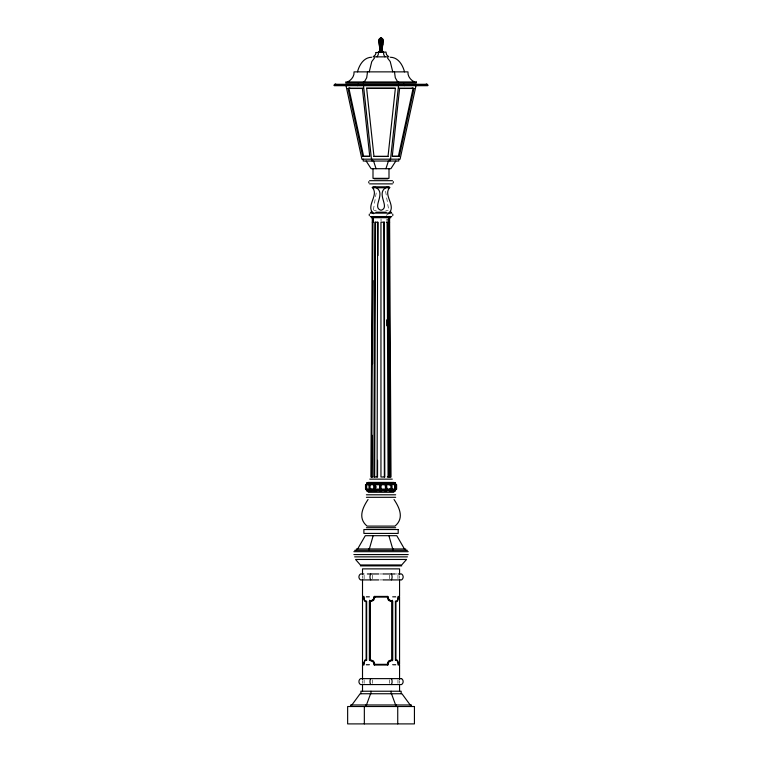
<?xml version="1.0" encoding="UTF-8"?>
<svg xmlns="http://www.w3.org/2000/svg" width="762" height="762" viewBox="0 0 762 762"><rect width="100%" height="100%" fill="white"/><g stroke="black" fill="none" stroke-linecap="round" stroke-linejoin="round"><path stroke-width="0.57" stroke-dasharray="3.81 2.86" d="M373.418 209.874L376.466 191.262M386.201 215.37L388.344 213.731M373.923 210.274L376.295 210.274M385.782 210.274L388.153 210.274M379.895 573.967L383.315 573.967M394.726 573.967L397.012 573.967M379.895 579.92L383.315 579.92M366.122 596.417L369.37 596.417L369.37 600.389M395.954 596.417L392.697 596.417L392.697 600.389M365.97 597.103L369.37 597.103M392.697 597.103L396.107 597.103M365.97 664.34L369.37 664.34M392.697 664.34L396.107 664.34M366.122 665.026L369.37 665.026L369.37 662.921M395.954 665.026L392.697 665.026L392.697 661.559M385.61 191.262L388.658 209.874M387.086 221.256L387.077 218.885L387.077 221.075M399.564 575.758L399.564 578.053M399.564 680.98L399.564 683.257M397.964 575.158L397.964 578.729M397.964 679.818L397.964 683.381M389.496 575.158L389.496 578.729M389.496 679.818L389.496 683.381M381.038 218.885L381.038 221.256M376.533 485.832L376.533 488.004M372.57 575.158L372.57 578.729M372.57 679.818L372.57 683.381M364.112 575.158L364.112 579.92M364.112 679.818L364.112 683.381M362.512 575.758L362.512 578.053M362.512 680.98L362.512 683.257"/><path stroke-width="1.14" d="M381 38.386L381 38.1A2.134 2.134 0 0 1 383.134 40.234A32.137 32.137 0 0 1 382.248 47.73A5.21 5.21 0 0 0 383.134 52.054M377.104 476.993L377.638 222.209M377.571 460.324L377.542 476.993L373.837 476.993L374.837 222.209L378.019 222.209L377.952 255.546M374.647 476.993L375.533 222.209M335.728 84.011L334.366 84.62L334.232 85.611L427.768 85.611L427.634 84.62L426.272 84.011M372.304 217.694L370.894 476.993L372.713 476.993M371.685 476.993L372.961 217.694L372.961 222.209M372.037 476.993L372.237 435.321M372.589 363.884L372.999 280.549M394.478 71.866L395.297 77.753L397.688 81.915M368.046 499.51C362.741 507.482 357.53 518.103 367.084 526.104L394.992 526.104C404.546 518.103 399.336 507.482 394.03 499.51M383.486 52.054L383.772 54.693L384.934 56.855M366.627 88.278L373.98 156.429L388.02 156.429L395.373 88.278L366.627 88.278L395.373 88.278M390.544 159.182L398.488 85.706M413.976 88.459L399.602 88.459L392.249 156.429L399.269 156.429L413.976 88.459L412.137 88.068M374.285 596.417L373.075 599.894L369.599 601.104L369.599 660.34A4.229 4.229 0 0 1 374.285 665.026L387.782 665.026A4.229 4.229 0 0 1 392.468 660.34L392.468 601.104A4.229 4.229 0 0 1 387.782 596.417L374.285 596.417A4.229 4.229 0 0 1 369.599 601.104M387.782 665.026L389.001 661.559L392.468 660.34M369.237 71.866L371.761 61.598L374.504 57.979M379.686 491.042L379.686 482.794M368.798 181.651L368.798 182.909M393.278 182.909L393.278 181.651M369.284 214.122L369.284 215.541M392.792 215.541L392.792 214.122M392.554 156.239L398.402 156.239L413.109 88.278L398.736 88.278L399.602 88.459M415.985 85.706L400.079 159.182L361.921 159.182L346.015 85.706M388.42 161.03L385.934 168.707M357.473 71.866C359.273 65.018 363.703 57.36 371.666 57.245M369.341 548.964L373.17 535.686M366.455 704.974L370.58 693.744M385.048 491.042L385.543 489.09L385.048 482.794M395.84 161.03L390.877 168.707L371.123 168.707L366.16 161.03M375.752 491.042L375.095 484.737L375.752 482.794M386.324 491.042L386.982 489.09L386.324 482.794M357.645 548.964L365.293 535.686L396.783 535.686L404.432 548.964M374.533 491.042L373.713 489.09L373.713 484.737L374.533 482.794M351.873 704.974L360.131 693.744L401.945 693.744L410.204 704.974M388.344 213.731C397.259 206.045 382.314 195.205 389.934 187.376L386.248 187.376C375.285 193.548 390.811 207.312 381.038 210.274C371.265 207.312 386.791 193.548 375.828 187.376L372.132 187.376C379.762 195.205 364.817 206.045 373.732 213.731M377.066 56.855L378.228 54.693L378.514 52.054M389.792 491.042L390.887 489.09L390.887 484.737L390.23 484.165L386.582 484.165M404.327 85.668L403.641 84.011M374.209 489.671L370.056 489.09L370.056 484.737L371.275 482.794M390.801 491.042L393.821 490.585L393.821 489.671L394.735 489.09L394.735 484.737L391.287 484.165L390.801 482.794M367.827 491.042L367.17 489.671L365.589 489.09L365.589 484.737L366.617 484.165L366.551 483.251L370.361 482.794M364.312 81.915L366.703 77.753L367.522 71.866M391.287 490.585L392.02 489.09L394.735 489.09M393.211 491.042L393.821 490.585M368.284 482.794L366.693 484.737L366.693 489.09L369.837 489.671L370.361 491.042M393.792 491.042L395.526 490.585L395.459 489.671L396.488 489.09L396.488 484.737L394.84 482.794L366.551 483.251L367.294 482.794M395.526 490.585L367.227 491.042L365.512 489.09L365.512 484.737L369.037 484.737L369.837 483.251M367.827 482.794L366.179 484.737L366.179 489.09L367.17 489.671M394.249 491.042L394.907 490.585M394.773 491.042L395.459 490.585M394.421 490.585L394.421 489.671L396.564 489.09L396.564 484.737L394.421 484.165L393.792 482.794M358.359 84.011L357.673 85.668M394.907 489.671L395.897 489.09L395.897 484.737L394.907 484.165M365.512 484.737L367.17 484.165M396.564 489.09L394.421 489.671M347.615 81.915C351.311 80.172 354.511 76.143 354.044 71.866L407.956 71.866C407.489 76.143 410.689 80.172 414.385 81.915M348.024 88.459L362.398 88.459L369.751 156.429L362.731 156.429L348.024 88.459L349.863 88.068M362.398 88.459L363.264 88.278L348.891 88.278L363.598 156.239L369.446 156.239M362.731 156.429L363.598 156.239M334.766 84.296L427.234 84.296M334.366 84.62L427.634 84.62M334.175 85.515L427.825 85.515M374.18 178.851L387.896 178.851M369.599 180.68L392.468 180.68M369.599 183.88L392.468 183.88M373.037 186.823L389.039 186.823M373.037 187.766L389.039 187.766M370.742 212.207L372.123 212.207M375.895 212.207L386.182 212.207M389.953 212.207L391.325 212.207M370.284 213.122L391.782 213.122M370.284 216.551L391.782 216.551M371.199 217.694L390.868 217.694M372.304 222.209L373.285 222.209M386.382 222.209L389.611 222.209L391.02 476.993L387.258 476.993M369.789 479.136L392.287 479.136M367.998 482.422L394.078 482.422M370.789 483.251L374.209 483.251M375.495 483.251L379.619 483.251M381.038 483.251L385.239 483.251M386.582 483.251L390.23 483.251L390.23 484.165M391.287 483.251L393.821 483.251L393.821 484.165M394.421 483.251L395.526 483.251M367.646 484.165L369.837 484.165M370.789 484.165L374.209 484.165M375.495 484.165L379.619 484.165M381.038 484.165L385.239 484.165M370.056 484.737L373.713 484.737M375.095 484.737L379.514 484.737M381.038 484.737L385.543 484.737M386.982 484.737L390.887 484.737M391.287 484.165L394.735 484.737M394.421 484.165L396.564 484.737M365.512 489.09L369.837 489.671M370.056 489.09L373.713 489.09M375.095 489.09L379.514 489.09M381.038 489.09L385.543 489.09M386.982 489.09L390.887 489.09M375.495 489.671L379.619 489.671M381.038 489.671L385.239 489.671M386.582 489.671L390.23 489.671M391.287 489.671L393.821 489.671M369.837 490.585L366.551 490.585L367.294 491.042M370.789 489.671L370.789 490.585L374.209 490.585M375.495 490.585L379.619 490.585M381.038 490.585L385.239 490.585M386.582 490.585L390.23 490.585M368.227 492.281L393.849 492.281M366.398 494.795L395.678 494.795M366.398 497.31L395.678 497.31M366.398 527.704L395.678 527.704M354.644 550.335L407.422 550.335M353.863 551.669L408.213 551.669M353.863 554.574L408.213 554.574M354.644 556.86L407.422 556.86M360.369 565.88L401.707 565.88M363.922 573.967L360.502 573.967A3.562 3.562 0 0 0 360.502 579.92L378.752 579.92M367.341 573.967L378.752 573.967M383.315 573.967L394.726 573.967M398.155 573.967L401.574 573.967A3.562 3.562 0 0 1 401.574 579.92L383.315 579.92M392.468 601.104L389.001 599.894L387.782 596.417M369.599 660.34L373.075 661.559L374.285 665.026M390.334 57.245C398.297 57.36 402.727 65.018 404.527 71.866M398.402 156.239L399.269 156.429M394.773 482.794L395.459 483.251M394.249 482.794L394.907 483.251M387.496 57.979L390.239 61.598L392.763 71.866M368.284 491.042L367.646 489.671M393.211 482.794L393.821 483.251M368.256 490.585L368.865 491.042M370.789 490.585L371.275 491.042M376.066 168.707L373.58 161.03M391.487 693.744L395.621 704.974M388.906 535.686L392.735 548.964M363.512 85.706L371.456 159.182M390.249 476.993L388.953 217.694L388.953 222.209M388.039 222.209L389.192 476.993M387.077 222.209L388.068 476.993M386.715 319.83L386.734 325.784M383.886 222.209L384.362 476.993M411.451 706.517L411.451 704.974L350.615 704.974L350.615 706.517M405.679 550.335L405.679 548.964L356.397 548.964L356.397 550.335M401.164 693.744L401.164 691.229L360.912 691.229L360.912 693.744M399.564 574.605L399.564 568.871L362.512 568.871L362.512 574.605M399.564 579.196L399.564 596.417L398.126 596.417C398.107 598.199 398.002 601.466 395.411 601.104L395.411 660.34C398.002 659.978 398.107 663.254 398.126 665.026L399.564 665.026L399.564 679.837M399.564 684.39L399.564 691.229M398.774 159.182L398.774 161.03L363.226 161.03L363.226 159.182M398.621 81.953L398.621 83.029M397.735 706.517L397.735 723.9M396.25 704.974L396.25 706.517M395.383 484.737L395.383 489.09M393.354 548.964L393.354 550.335M392.697 601.104L392.697 660.34M392.02 484.737L392.02 489.09M391.097 691.229L391.097 693.744M389.887 159.182L389.887 161.03M389.992 482.794L389.992 485.146M389.992 488.68L389.992 491.042M389.611 217.694L389.611 222.209M389.001 168.726L389.001 178.337L372.999 178.337L372.999 168.726M388.02 156.429L373.98 156.429M385.886 482.794L385.886 491.042M378.866 52.054A5.21 5.21 0 0 0 379.752 47.73A32.137 32.137 0 0 1 378.866 40.234A2.134 2.134 0 0 1 381 38.1L381 52.054M381.038 482.794L381.038 491.042M379.8 482.794L379.8 491.042M375.066 482.794L375.066 491.042M372.113 159.182L372.113 161.03M370.97 691.229L370.97 693.744M369.37 601.104L369.37 660.34M369.037 484.737L369.037 489.09M368.722 548.964L368.722 550.335M365.827 704.974L365.827 706.517M364.341 706.517L364.341 723.9M363.379 81.953L363.379 83.029M362.512 579.196L362.512 596.417L363.95 596.417C363.969 598.199 364.065 601.466 366.665 601.104L366.665 660.34C364.065 659.978 363.969 663.254 363.95 665.026L362.512 665.026L362.512 679.837M362.512 684.39L362.512 691.229M370.77 684.571A3.562 1.781 -90 0 1 370.77 678.628M391.306 678.628A3.562 1.781 -90 0 1 391.306 684.571M370.77 579.92A3.562 1.781 -90 0 1 370.77 573.967M391.306 573.967A3.562 1.781 -90 0 1 391.306 579.92M382.848 52.054A5.21 4.515 -90 0 1 382.076 47.73A32.137 27.832 -90 0 0 382.848 40.234A2.134 1.848 -90 0 0 381 38.1A2.134 1.848 -90 0 0 379.152 40.234A32.137 27.832 -90 0 0 379.924 47.73A5.21 4.515 -90 0 1 379.152 52.054M380.467 38.386A2.134 1.067 -90 0 1 382.067 40.234A32.137 16.069 -90 0 1 381.619 47.73A5.21 2.6 -90 0 0 382.067 52.054M381 38.1A2.134 1.067 90 0 0 379.933 40.234A32.137 16.069 -90 0 0 380.381 47.73A5.21 2.6 -90 0 1 379.933 52.054M382.657 44.006A32.137 27.832 90 0 1 382.314 46.492M376.057 52.521L375.456 54.693L373.142 56.855L388.858 56.855L386.544 54.693L385.982 52.054L376.057 52.521M363.76 662.921L363.703 664.34L362.512 664.34L362.512 597.103L363.703 597.103C363.817 598.703 363.855 601.875 366.131 601.723L366.131 659.73L364.998 659.93L363.76 662.921M398.374 597.103L397.831 600.389L397.078 601.523L395.935 601.723L395.935 659.73C398.221 659.568 398.259 662.75 398.374 664.34L399.564 664.34L399.564 597.103L398.374 597.103M374.904 597.103L373.57 600.389L370.284 601.723L370.284 659.73L373.57 661.054L374.904 664.34L387.172 664.34L388.496 661.054L391.782 659.73L391.782 601.723L388.496 600.389L387.172 597.103L374.904 597.103M406.527 559.46L401.707 564.966L360.369 564.966L355.549 559.46L406.527 559.46M416.243 81.953L345.757 81.953L345.757 83.029L416.243 83.029L416.243 81.953M384.267 222.209L380.952 222.209L380.952 476.993L384.8 476.993L384.267 222.209M398.193 529.533L363.884 529.533L363.884 533.419L398.193 533.419L398.193 529.533M401.574 678.628L360.502 678.628A3.562 3.562 0 0 0 360.502 684.571L401.574 684.571A3.562 3.562 0 0 0 401.574 678.628M414.433 706.517L347.643 706.517L347.643 723.9L414.433 723.9L414.433 706.517"/></g></svg>
